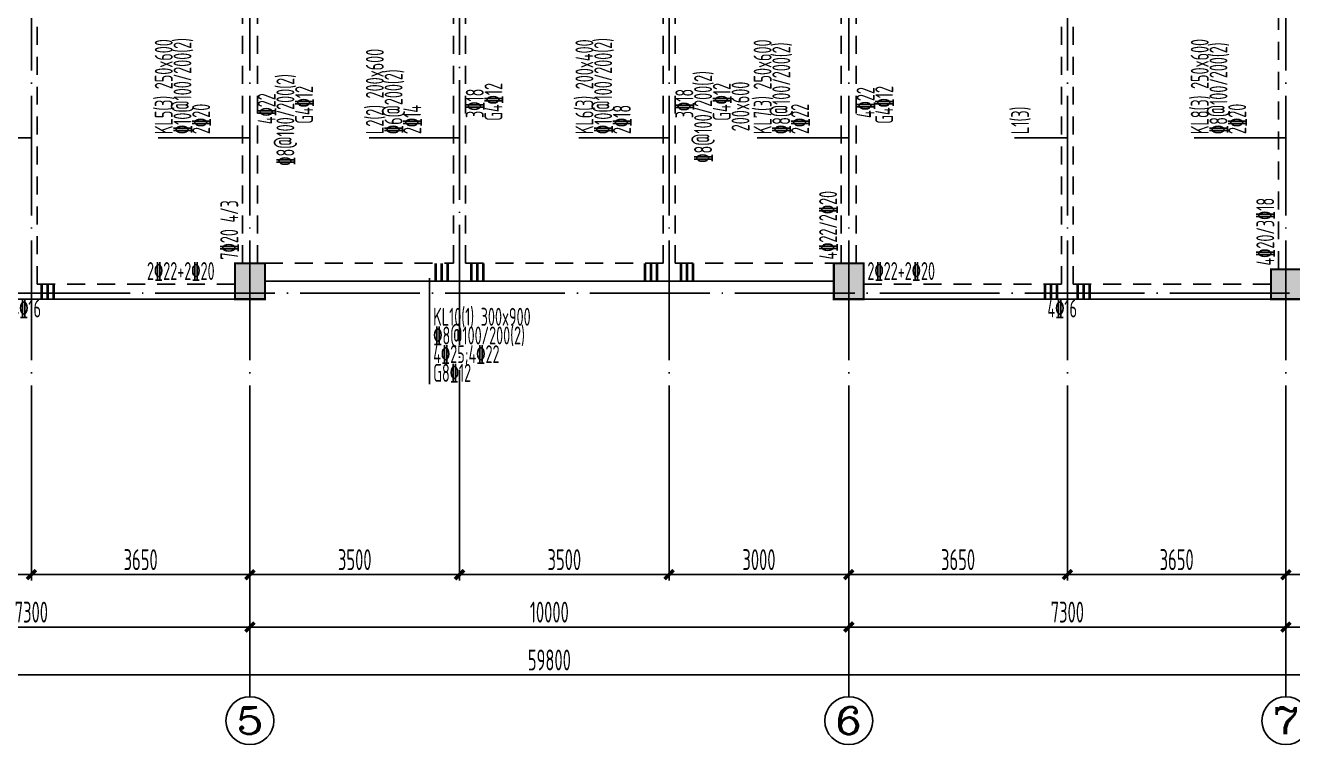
# Model space of a CAD drawing. Extents: x -472319 to -112444, y -516749 to -5704.
# Drawn here: x -187999 to -166837, y -131642 to -119624 of the extents above; entities that cross this region are included whole.
import ezdxf
from ezdxf.enums import TextEntityAlignment as Align

# ---------------------------------------------------------------- set-up
doc = ezdxf.new("R2010")
doc.units = 0
doc.header["$LTSCALE"] = 100
doc.header["$MEASUREMENT"] = 0
for name, pattern in [('3', [5, 3, -2]), ('CENTER', [2, 1.25, -0.25, 0.25, -0.25]), ('DOTE', [2.42, 2, -0.2, 0.02, -0.2])]:
    doc.linetypes.add(name, pattern=pattern)
for name, color, linetype in [('1301', 24, 'Continuous'), ('AXIS', 3, 'Continuous'), ('AXIS_TEXT', 7, 'Continuous'), ('DOTE', 1, 'CENTER'), ('S_BEAM', 4, 'Continuous'), ('S_BEAMDASH', 134, '3'), ('S_BEAMDIMLOCAL', 7, 'Continuous'), ('S_BEAMDIMLOCALVER', 7, 'Continuous'), ('S_BEAMDIMMASS', 2, 'Continuous'), ('S_BEAMDIMMASSVER', 2, 'Continuous'), ('S_CL', 2, 'Continuous'), ('S_SUBBEAMHOOP', 1, 'Continuous')]:
    doc.layers.add(name, color=color, linetype=linetype)
doc.styles.add('_TCH_AXIS', font='COMPLEX', dxfattribs={"bigfont": 'GBCBIG'})
doc.styles.add('COMPLEX', font='COMPLEX')
doc.styles.add('HZ', font='tssdeng.shx', dxfattribs={"width": 0.6, "height": 350, "bigfont": 'a.shx'})
doc.styles.get("Standard").update_dxf_attribs({"font": 'tssdeng.shx', "width": 0.6, "bigfont": 'a.shx'})
doc.dimstyles.new('DIMN', dxfattribs={"dimtxt": 350, "dimasz": 150, "dimexe": 100, "dimexo": 100, "dimgap": 75, "dimtad": 1, "dimdec": 0, "dimzin": 0, "dimdsep": 46, "dimtxsty": 'HZ', "dimblk": 'ARCHTICK', "dimcen": 0.09, "dimdle": 100, "dimclrd": 3, "dimclre": 3, "dimclrt": 7, "dimazin": 2, "dimtfac": 1, "dimtdec": 0, "dimtmove": 2, "dimatfit": 3, "dimldrblk": 'ARCHTICK', "dimfxl": 1, "dimtolj": 1, "dimtzin": 0, "dimarcsym": 0})

# ---------------------------------------------------------------- blocks, each defined once
blk = doc.blocks.new('_ArchTick')
at = {"color": 0, "linetype": 'ByBlock', "const_width": 0.4}
blk.add_lwpolyline([(-0.5, -0.5), (0.5, 0.5)], dxfattribs=at)
blk = doc.blocks.new('*D1669')
at = {"layer": 'AXIS', "color": 3, "lineweight": -2, "transparency": 16777216}
for p, q in [((-191549, -128529), (-191549, -129777)), ((-184249, -128529), (-184249, -129777)), ((-191649, -129677), (-184149, -129677))]:
    blk.add_line(p, q, dxfattribs=at)
at = {"layer": 'Defpoints', "color": 0, "transparency": 16777216}
for p in [(-191549, -128429), (-184249, -128429), (-184249, -129677)]:
    blk.add_point(p, dxfattribs=at)
at = {"layer": 'AXIS', "color": 3, "lineweight": -2, "transparency": 16777216, "xscale": 150, "yscale": 150, "zscale": 150, "rotation": 180}
blk.add_blockref('_ArchTick', (-191549, -129677), dxfattribs=at)
at = {"layer": 'AXIS', "color": 3, "lineweight": -2, "transparency": 16777216, "xscale": 150, "yscale": 150, "zscale": 150}
blk.add_blockref('_ArchTick', (-184249, -129677), dxfattribs=at)
at = {"layer": 'AXIS', "color": 7, "transparency": 16777216, "insert": (-187899, -129427), "char_height": 350, "attachment_point": 5, "style": 'HZ'}
blk.add_mtext('\\A1;7300', dxfattribs=at)
blk = doc.blocks.new('*D1670')
at = {"layer": 'AXIS', "color": 3, "lineweight": -2, "transparency": 16777216}
for p, q in [((-184249, -128529), (-184249, -129777)), ((-174249, -128529), (-174249, -129777)), ((-184349, -129677), (-174149, -129677))]:
    blk.add_line(p, q, dxfattribs=at)
at = {"layer": 'Defpoints', "color": 0, "transparency": 16777216}
for p in [(-184249, -128429), (-174249, -128429), (-174249, -129677)]:
    blk.add_point(p, dxfattribs=at)
at = {"layer": 'AXIS', "color": 3, "lineweight": -2, "transparency": 16777216, "xscale": 150, "yscale": 150, "zscale": 150, "rotation": 180}
blk.add_blockref('_ArchTick', (-184249, -129677), dxfattribs=at)
at = {"layer": 'AXIS', "color": 3, "lineweight": -2, "transparency": 16777216, "xscale": 150, "yscale": 150, "zscale": 150}
blk.add_blockref('_ArchTick', (-174249, -129677), dxfattribs=at)
at = {"layer": 'AXIS', "color": 7, "transparency": 16777216, "insert": (-179249, -129427), "char_height": 350, "attachment_point": 5, "style": 'HZ'}
blk.add_mtext('\\A1;10000', dxfattribs=at)
blk = doc.blocks.new('*D1671')
at = {"layer": 'AXIS', "color": 3, "lineweight": -2, "transparency": 16777216}
for p, q in [((-174249, -128529), (-174249, -129777)), ((-166949, -128529), (-166949, -129777)), ((-174349, -129677), (-166849, -129677))]:
    blk.add_line(p, q, dxfattribs=at)
at = {"layer": 'Defpoints', "color": 0, "transparency": 16777216}
for p in [(-174249, -128429), (-166949, -128429), (-166949, -129677)]:
    blk.add_point(p, dxfattribs=at)
at = {"layer": 'AXIS', "color": 3, "lineweight": -2, "transparency": 16777216, "xscale": 150, "yscale": 150, "zscale": 150, "rotation": 180}
blk.add_blockref('_ArchTick', (-174249, -129677), dxfattribs=at)
at = {"layer": 'AXIS', "color": 3, "lineweight": -2, "transparency": 16777216, "xscale": 150, "yscale": 150, "zscale": 150}
blk.add_blockref('_ArchTick', (-166949, -129677), dxfattribs=at)
at = {"layer": 'AXIS', "color": 7, "transparency": 16777216, "insert": (-170599, -129427), "char_height": 350, "attachment_point": 5, "style": 'HZ'}
blk.add_mtext('\\A1;7300', dxfattribs=at)
blk = doc.blocks.new('*D1672')
at = {"layer": 'AXIS', "color": 3, "lineweight": -2, "transparency": 16777216}
for p, q in [((-166949, -128529), (-166949, -129777)), ((-159649, -128529), (-159649, -129777)), ((-167049, -129677), (-159549, -129677))]:
    blk.add_line(p, q, dxfattribs=at)
at = {"layer": 'Defpoints', "color": 0, "transparency": 16777216}
for p in [(-166949, -128429), (-159649, -128429), (-159649, -129677)]:
    blk.add_point(p, dxfattribs=at)
at = {"layer": 'AXIS', "color": 3, "lineweight": -2, "transparency": 16777216, "xscale": 150, "yscale": 150, "zscale": 150, "rotation": 180}
blk.add_blockref('_ArchTick', (-166949, -129677), dxfattribs=at)
at = {"layer": 'AXIS', "color": 3, "lineweight": -2, "transparency": 16777216, "xscale": 150, "yscale": 150, "zscale": 150}
blk.add_blockref('_ArchTick', (-159649, -129677), dxfattribs=at)
at = {"layer": 'AXIS', "color": 7, "transparency": 16777216, "insert": (-163299, -129427), "char_height": 350, "attachment_point": 5, "style": 'HZ'}
blk.add_mtext('\\A1;7300', dxfattribs=at)
blk = doc.blocks.new('*D1675')
at = {"layer": 'AXIS', "color": 3, "lineweight": -2, "transparency": 16777216}
for p, q in [((-209149, -128529), (-209149, -130577)), ((-149349, -128529), (-149349, -130577)), ((-209249, -130477), (-149249, -130477))]:
    blk.add_line(p, q, dxfattribs=at)
at = {"layer": 'Defpoints', "color": 0, "transparency": 16777216}
for p in [(-209149, -128429), (-149349, -128429), (-149349, -130477)]:
    blk.add_point(p, dxfattribs=at)
at = {"layer": 'AXIS', "color": 3, "lineweight": -2, "transparency": 16777216, "xscale": 150, "yscale": 150, "zscale": 150, "rotation": 180}
blk.add_blockref('_ArchTick', (-209149, -130477), dxfattribs=at)
at = {"layer": 'AXIS', "color": 3, "lineweight": -2, "transparency": 16777216, "xscale": 150, "yscale": 150, "zscale": 150}
blk.add_blockref('_ArchTick', (-149349, -130477), dxfattribs=at)
at = {"layer": 'AXIS', "color": 7, "transparency": 16777216, "insert": (-179249, -130227), "char_height": 350, "attachment_point": 5, "style": 'HZ'}
blk.add_mtext('\\A1;59800', dxfattribs=at)
blk = doc.blocks.new('_AXISO')
blk.add_circle((0, 0), 0.5)
at = {"layer": 'AXIS_TEXT', "style": 'COMPLEX', "width": 1.041667}
blk.add_attdef('A', text='', height=0.56, dxfattribs=at).set_placement((-0.25, -0.28), (0.25, -0.28), align=Align.FIT)
blk = doc.blocks.new('*D1737')
at = {"layer": '1301', "color": 3, "lineweight": -2, "transparency": 16777216}
for p, q in [((-187899, -127219), (-187899, -128901)), ((-184249, -127219), (-184249, -128901)), ((-184149, -128801), (-187999, -128801))]:
    blk.add_line(p, q, dxfattribs=at)
at = {"layer": 'Defpoints', "color": 0, "transparency": 16777216}
for p in [(-187899, -127119), (-184249, -127119), (-187899, -128801)]:
    blk.add_point(p, dxfattribs=at)
at = {"layer": '1301', "color": 3, "lineweight": -2, "transparency": 16777216, "xscale": 150, "yscale": 150, "zscale": 150, "rotation": 180}
blk.add_blockref('_ArchTick', (-187899, -128801), dxfattribs=at)
at = {"layer": '1301', "color": 3, "lineweight": -2, "transparency": 16777216, "xscale": 150, "yscale": 150, "zscale": 150}
blk.add_blockref('_ArchTick', (-184249, -128801), dxfattribs=at)
at = {"layer": '1301', "color": 7, "transparency": 16777216, "insert": (-186074, -128551), "char_height": 350, "attachment_point": 5, "style": 'HZ'}
blk.add_mtext('\\A1;3650', dxfattribs=at)
blk = doc.blocks.new('*D1738')
at = {"layer": '1301', "color": 3, "lineweight": -2, "transparency": 16777216}
for p, q in [((-191549, -127219), (-191549, -128901)), ((-187899, -127219), (-187899, -128901)), ((-191649, -128801), (-187799, -128801))]:
    blk.add_line(p, q, dxfattribs=at)
at = {"layer": 'Defpoints', "color": 0, "transparency": 16777216}
for p in [(-191549, -127119), (-187899, -127119), (-187899, -128801)]:
    blk.add_point(p, dxfattribs=at)
at = {"layer": '1301', "color": 3, "lineweight": -2, "transparency": 16777216, "xscale": 150, "yscale": 150, "zscale": 150, "rotation": 180}
blk.add_blockref('_ArchTick', (-191549, -128801), dxfattribs=at)
at = {"layer": '1301', "color": 3, "lineweight": -2, "transparency": 16777216, "xscale": 150, "yscale": 150, "zscale": 150}
blk.add_blockref('_ArchTick', (-187899, -128801), dxfattribs=at)
at = {"layer": '1301', "color": 7, "transparency": 16777216, "insert": (-189724, -128551), "char_height": 350, "attachment_point": 5, "style": 'HZ'}
blk.add_mtext('\\A1;3650', dxfattribs=at)
blk = doc.blocks.new('*D1739')
at = {"layer": '1301', "color": 3, "lineweight": -2, "transparency": 16777216}
for p, q in [((-170599, -127219), (-170599, -128901)), ((-166949, -127219), (-166949, -128901)), ((-166849, -128801), (-170699, -128801))]:
    blk.add_line(p, q, dxfattribs=at)
at = {"layer": 'Defpoints', "color": 0, "transparency": 16777216}
for p in [(-170599, -127119), (-166949, -127119), (-170599, -128801)]:
    blk.add_point(p, dxfattribs=at)
at = {"layer": '1301', "color": 3, "lineweight": -2, "transparency": 16777216, "xscale": 150, "yscale": 150, "zscale": 150, "rotation": 180}
blk.add_blockref('_ArchTick', (-170599, -128801), dxfattribs=at)
at = {"layer": '1301', "color": 3, "lineweight": -2, "transparency": 16777216, "xscale": 150, "yscale": 150, "zscale": 150}
blk.add_blockref('_ArchTick', (-166949, -128801), dxfattribs=at)
at = {"layer": '1301', "color": 7, "transparency": 16777216, "insert": (-168774, -128551), "char_height": 350, "attachment_point": 5, "style": 'HZ'}
blk.add_mtext('\\A1;3650', dxfattribs=at)
blk = doc.blocks.new('*D1740')
at = {"layer": '1301', "color": 3, "lineweight": -2, "transparency": 16777216}
for p, q in [((-174249, -127219), (-174249, -128901)), ((-170599, -127219), (-170599, -128901)), ((-174349, -128801), (-170499, -128801))]:
    blk.add_line(p, q, dxfattribs=at)
at = {"layer": 'Defpoints', "color": 0, "transparency": 16777216}
for p in [(-174249, -127119), (-170599, -127119), (-170599, -128801)]:
    blk.add_point(p, dxfattribs=at)
at = {"layer": '1301', "color": 3, "lineweight": -2, "transparency": 16777216, "xscale": 150, "yscale": 150, "zscale": 150, "rotation": 180}
blk.add_blockref('_ArchTick', (-174249, -128801), dxfattribs=at)
at = {"layer": '1301', "color": 3, "lineweight": -2, "transparency": 16777216, "xscale": 150, "yscale": 150, "zscale": 150}
blk.add_blockref('_ArchTick', (-170599, -128801), dxfattribs=at)
at = {"layer": '1301', "color": 7, "transparency": 16777216, "insert": (-172424, -128551), "char_height": 350, "attachment_point": 5, "style": 'HZ'}
blk.add_mtext('\\A1;3650', dxfattribs=at)
blk = doc.blocks.new('*D1742')
at = {"layer": '1301', "color": 3, "lineweight": -2, "transparency": 16777216}
for p, q in [((-166949, -127219), (-166949, -128901)), ((-163299, -127219), (-163299, -128901)), ((-167049, -128801), (-163199, -128801))]:
    blk.add_line(p, q, dxfattribs=at)
at = {"layer": 'Defpoints', "color": 0, "transparency": 16777216}
for p in [(-166949, -127119), (-163299, -127119), (-163299, -128801)]:
    blk.add_point(p, dxfattribs=at)
at = {"layer": '1301', "color": 3, "lineweight": -2, "transparency": 16777216, "xscale": 150, "yscale": 150, "zscale": 150, "rotation": 180}
blk.add_blockref('_ArchTick', (-166949, -128801), dxfattribs=at)
at = {"layer": '1301', "color": 3, "lineweight": -2, "transparency": 16777216, "xscale": 150, "yscale": 150, "zscale": 150}
blk.add_blockref('_ArchTick', (-163299, -128801), dxfattribs=at)
at = {"layer": '1301', "color": 7, "transparency": 16777216, "insert": (-165124, -128551), "char_height": 350, "attachment_point": 5, "style": 'HZ'}
blk.add_mtext('\\A1;3650', dxfattribs=at)
blk = doc.blocks.new('*D1749')
at = {"layer": '1301', "color": 3, "lineweight": -2, "transparency": 16777216}
for p, q in [((-177249, -127219), (-177249, -128901)), ((-174249, -127219), (-174249, -128901)), ((-177349, -128801), (-174149, -128801))]:
    blk.add_line(p, q, dxfattribs=at)
at = {"layer": 'Defpoints', "color": 0, "transparency": 16777216}
for p in [(-177249, -127119), (-174249, -127119), (-174249, -128801)]:
    blk.add_point(p, dxfattribs=at)
at = {"layer": '1301', "color": 3, "lineweight": -2, "transparency": 16777216, "xscale": 150, "yscale": 150, "zscale": 150, "rotation": 180}
blk.add_blockref('_ArchTick', (-177249, -128801), dxfattribs=at)
at = {"layer": '1301', "color": 3, "lineweight": -2, "transparency": 16777216, "xscale": 150, "yscale": 150, "zscale": 150}
blk.add_blockref('_ArchTick', (-174249, -128801), dxfattribs=at)
at = {"layer": '1301', "color": 7, "transparency": 16777216, "insert": (-175749, -128551), "char_height": 350, "attachment_point": 5, "style": 'HZ'}
blk.add_mtext('\\A1;3000', dxfattribs=at)
blk = doc.blocks.new('*D1750')
at = {"layer": '1301', "color": 3, "lineweight": -2, "transparency": 16777216}
for p, q in [((-180749, -127219), (-180749, -128901)), ((-177249, -127219), (-177249, -128901)), ((-180849, -128801), (-177149, -128801))]:
    blk.add_line(p, q, dxfattribs=at)
at = {"layer": 'Defpoints', "color": 0, "transparency": 16777216}
for p in [(-180749, -127119), (-177249, -127119), (-177249, -128801)]:
    blk.add_point(p, dxfattribs=at)
at = {"layer": '1301', "color": 3, "lineweight": -2, "transparency": 16777216, "xscale": 150, "yscale": 150, "zscale": 150, "rotation": 180}
blk.add_blockref('_ArchTick', (-180749, -128801), dxfattribs=at)
at = {"layer": '1301', "color": 3, "lineweight": -2, "transparency": 16777216, "xscale": 150, "yscale": 150, "zscale": 150}
blk.add_blockref('_ArchTick', (-177249, -128801), dxfattribs=at)
at = {"layer": '1301', "color": 7, "transparency": 16777216, "insert": (-178999, -128551), "char_height": 350, "attachment_point": 5, "style": 'HZ'}
blk.add_mtext('\\A1;3500', dxfattribs=at)
blk = doc.blocks.new('*D1751')
at = {"layer": '1301', "color": 3, "lineweight": -2, "transparency": 16777216}
for p, q in [((-184249, -127219), (-184249, -128901)), ((-180749, -127219), (-180749, -128901)), ((-184349, -128801), (-180649, -128801))]:
    blk.add_line(p, q, dxfattribs=at)
at = {"layer": 'Defpoints', "color": 0, "transparency": 16777216}
for p in [(-184249, -127119), (-180749, -127119), (-180749, -128801)]:
    blk.add_point(p, dxfattribs=at)
at = {"layer": '1301', "color": 3, "lineweight": -2, "transparency": 16777216, "xscale": 150, "yscale": 150, "zscale": 150, "rotation": 180}
blk.add_blockref('_ArchTick', (-184249, -128801), dxfattribs=at)
at = {"layer": '1301', "color": 3, "lineweight": -2, "transparency": 16777216, "xscale": 150, "yscale": 150, "zscale": 150}
blk.add_blockref('_ArchTick', (-180749, -128801), dxfattribs=at)
at = {"layer": '1301', "color": 7, "transparency": 16777216, "insert": (-182499, -128551), "char_height": 350, "attachment_point": 5, "style": 'HZ'}
blk.add_mtext('\\A1;3500', dxfattribs=at)

msp = doc.modelspace()

# ---------------------------------------------------------------- hatches: boundary and pattern name
at = {"layer": 'S_CL'}
h = msp.add_hatch(dxfattribs=at)
h.set_pattern_fill('ANSI31', color=256)
h.set_pattern_definition([(45, (207120.73915, 417478.10849), (-0.088388347648, 0.088388347648), [])])
h.paths.add_polyline_path([(-149249.329, -109698.89), (-149249.329, -109198.89), (-149749.329, -109198.89), (-149749.329, -109698.89)])
h.paths.add_polyline_path([(-149249.329, -115798.891), (-149249.329, -115298.891), (-149749.329, -115298.891), (-149749.329, -115798.891)])
h.paths.add_polyline_path([(-149249.329, -118098.891), (-149249.329, -117598.891), (-149749.329, -117598.891), (-149749.329, -118098.891)])
h.paths.add_polyline_path([(-149249.329, -124198.891), (-149249.329, -123698.891), (-149749.329, -123698.891), (-149749.329, -124198.891)])
h.paths.add_polyline_path([(-152099.329, -109698.89), (-152099.329, -109198.89), (-152599.329, -109198.89), (-152599.329, -109698.89)])
h.paths.add_polyline_path([(-152099.329, -115798.891), (-152099.329, -115298.891), (-152599.329, -115298.891), (-152599.329, -115798.891)])
h.paths.add_polyline_path([(-152099.329, -118098.891), (-152099.329, -117598.891), (-152599.329, -117598.891), (-152599.329, -118098.891)])
h.paths.add_polyline_path([(-152099.329, -124198.891), (-152099.329, -123698.891), (-152599.329, -123698.891), (-152599.329, -124198.891)])
h.paths.add_polyline_path([(-159399.329, -109698.89), (-159399.329, -109198.89), (-159899.329, -109198.89), (-159899.329, -109698.89)])
h.paths.add_polyline_path([(-159399.329, -115798.891), (-159399.329, -115298.891), (-159899.329, -115298.891), (-159899.329, -115798.891)])
h.paths.add_polyline_path([(-159399.329, -118098.891), (-159399.329, -117598.891), (-159899.329, -117598.891), (-159899.329, -118098.891)])
h.paths.add_polyline_path([(-159399.329, -124198.891), (-159399.329, -123698.891), (-159899.329, -123698.891), (-159899.329, -124198.891)])
h.paths.add_polyline_path([(-166699.329, -109698.89), (-166699.329, -109198.89), (-167199.329, -109198.89), (-167199.329, -109698.89)])
h.paths.add_polyline_path([(-166699.329, -115798.891), (-166699.329, -115298.891), (-167199.329, -115298.891), (-167199.329, -115798.891)])
h.paths.add_polyline_path([(-166699.329, -118098.891), (-166699.329, -117598.891), (-167199.329, -117598.891), (-167199.329, -118098.891)])
h.paths.add_polyline_path([(-166699.329, -124198.891), (-166699.329, -123698.891), (-167199.329, -123698.891), (-167199.329, -124198.891)])
h.paths.add_polyline_path([(-173999.329, -109698.89), (-173999.329, -109198.89), (-174499.329, -109198.89), (-174499.329, -109698.89)])
h.paths.add_polyline_path([(-173999.329, -115798.891), (-173999.329, -115298.891), (-174499.329, -115298.891), (-174499.329, -115798.891)])
h.paths.add_polyline_path([(-173999.329, -118098.891), (-173999.329, -117598.891), (-174499.329, -117598.891), (-174499.329, -118098.891)])
h.paths.add_polyline_path([(-173999.329, -124198.891), (-173999.329, -123598.891), (-174499.329, -123598.891), (-174499.329, -124198.891)])
h.paths.add_polyline_path([(-176999.329, -109698.89), (-176999.329, -109198.89), (-177499.329, -109198.89), (-177499.329, -109698.89)])
h.paths.add_polyline_path([(-176999.329, -115798.891), (-176999.329, -115298.891), (-177499.329, -115298.891), (-177499.329, -115798.891)])
h.paths.add_polyline_path([(-183999.331, -109798.89), (-183999.331, -109198.89), (-184499.331, -109198.89), (-184499.331, -109798.89)])
h.paths.add_polyline_path([(-183999.331, -115798.891), (-183999.331, -115298.891), (-184499.331, -115298.891), (-184499.331, -115798.891)])
h.paths.add_polyline_path([(-183999.331, -118098.891), (-183999.331, -117598.891), (-184499.331, -117598.891), (-184499.331, -118098.891)])
h.paths.add_polyline_path([(-183999.331, -124198.891), (-183999.331, -123598.891), (-184499.331, -123598.891), (-184499.331, -124198.891)])
h.paths.add_polyline_path([(-191299.331, -109698.89), (-191299.331, -109198.89), (-191799.331, -109198.89), (-191799.331, -109698.89)])
h.paths.add_polyline_path([(-191299.331, -115798.891), (-191299.331, -115298.891), (-191799.331, -115298.891), (-191799.331, -115798.891)])
h.paths.add_polyline_path([(-191299.331, -118098.891), (-191299.331, -117598.891), (-191799.331, -117598.891), (-191799.331, -118098.891)])
h.paths.add_polyline_path([(-191299.331, -124198.891), (-191299.331, -123698.891), (-191799.331, -123698.891), (-191799.331, -124198.891)])
h.paths.add_polyline_path([(-198599.331, -109698.89), (-198599.331, -109198.89), (-199099.331, -109198.89), (-199099.331, -109698.89)])
h.paths.add_polyline_path([(-198599.331, -115798.891), (-198599.331, -115298.891), (-199099.331, -115298.891), (-199099.331, -115798.891)])
h.paths.add_polyline_path([(-198599.331, -118098.891), (-198599.331, -117598.891), (-199099.331, -117598.891), (-199099.331, -118098.891)])
h.paths.add_polyline_path([(-198599.331, -124198.891), (-198599.331, -123698.891), (-199099.331, -123698.891), (-199099.331, -124198.891)])
h.paths.add_polyline_path([(-205899.331, -109698.89), (-205899.331, -109198.89), (-206399.331, -109198.89), (-206399.331, -109698.89)])
h.paths.add_polyline_path([(-205899.331, -115798.891), (-205899.331, -115298.891), (-206399.331, -115298.891), (-206399.331, -115798.891)])
h.paths.add_polyline_path([(-205899.331, -118098.891), (-205899.331, -117598.891), (-206399.331, -117598.891), (-206399.331, -118098.891)])
h.paths.add_polyline_path([(-205899.331, -124198.891), (-205899.331, -123698.891), (-206399.331, -123698.891), (-206399.331, -124198.891)])
h.paths.add_polyline_path([(-208749.331, -109698.89), (-208749.331, -109198.89), (-209249.331, -109198.89), (-209249.331, -109698.89)])
h.paths.add_polyline_path([(-208749.331, -115798.891), (-208749.331, -115298.891), (-209249.331, -115298.891), (-209249.331, -115798.891)])
h.paths.add_polyline_path([(-208749.331, -118098.891), (-208749.331, -117598.891), (-209249.331, -117598.891), (-209249.331, -118098.891)])
h.paths.add_polyline_path([(-208749.331, -124198.891), (-208749.331, -123698.891), (-209249.331, -123698.891), (-209249.331, -124198.891)])

# ---------------------------------------------------------------- linework, layer by layer
at = {"layer": 'AXIS'}
for p, q in [((-184249.329, -128429.282), (-184249.329, -130841.578)), ((-174249.329, -128429.282), (-174249.329, -130841.578)), ((-166949.329, -128429.282), (-166949.329, -130841.578))]:
    msp.add_line(p, q, dxfattribs=at)
at = {"layer": 'DOTE', "linetype": 'DOTE', "ltscale": 10}
for p, q in [((-187899.329, -106279.242), (-187899.329, -128429.282)), ((-184249.329, -106279.242), (-184249.329, -128429.282)), ((-177249.329, -106279.242), (-177249.329, -128429.282)), ((-174249.329, -106279.242), (-174249.329, -128429.282)), ((-170599.329, -106279.242), (-170599.329, -128429.282)), ((-166949.329, -106279.242), (-166949.329, -128429.282)), ((-180749.329, -115698.89), (-180749.329, -128429.282)), ((-147530.518, -124098.89), (-210823.148, -124098.89))]:
    msp.add_line(p, q, dxfattribs=at)
at = {"layer": 'S_BEAM'}
for p, q in [((-183999.331, -123898.891), (-180749.329, -123898.891)), ((-180749.329, -123898.891), (-177249.329, -123898.891)), ((-177249.329, -123898.891), (-174499.329, -123898.891)), ((-191299.331, -124198.891), (-187899.331, -124198.891)), ((-187899.331, -124198.891), (-184499.331, -124198.891)), ((-173999.329, -124198.891), (-170599.329, -124198.891)), ((-170599.329, -124198.891), (-167199.329, -124198.891))]:
    msp.add_line(p, q, dxfattribs=at)
at = {"layer": 'S_BEAMDASH'}
for p, q in [((-187799.331, -123948.891), (-187799.331, -117848.891)), ((-170699.329, -123948.891), (-170699.329, -117848.891)), ((-170499.329, -123948.891), (-170499.329, -117848.891)), ((-180849.329, -123598.891), (-180849.329, -117898.891)), ((-180649.329, -123598.891), (-180649.329, -117898.891)), ((-177349.329, -123598.891), (-177349.329, -117898.891)), ((-177149.329, -123598.891), (-177149.329, -117898.891)), ((-184374.331, -123598.891), (-184374.331, -118098.891)), ((-184124.331, -123598.891), (-184124.331, -118098.891)), ((-174374.329, -123598.891), (-174374.329, -118098.891)), ((-174124.329, -123598.891), (-174124.329, -118098.891)), ((-167074.329, -123698.891), (-167074.329, -118098.891)), ((-183999.331, -123598.891), (-180849.329, -123598.891)), ((-180649.329, -123598.891), (-177349.329, -123598.891)), ((-177149.329, -123598.891), (-174499.329, -123598.891)), ((-187799.331, -123948.891), (-184499.331, -123948.891)), ((-173999.329, -123948.891), (-170699.329, -123948.891)), ((-170499.329, -123948.891), (-167199.329, -123948.891))]:
    msp.add_line(p, q, dxfattribs=at)
at = {"layer": 'S_BEAMDIMMASS'}
msp.add_line((-181249.331, -123848.891), (-181249.331, -125618), dxfattribs=at)
at = {"layer": 'S_BEAMDIMMASSVER'}
for p, q in [((-187899.331, -121501.391), (-188780.581, -121501.391)), ((-184249.331, -121501.391), (-185780.581, -121501.391)), ((-180749.329, -121501.391), (-182255.579, -121501.391)), ((-177249.329, -121501.391), (-178755.579, -121501.391)), ((-174249.329, -121501.391), (-175780.579, -121501.391)), ((-170599.329, -121501.391), (-171480.579, -121501.391)), ((-166949.329, -121501.391), (-168480.579, -121501.391))]:
    msp.add_line(p, q, dxfattribs=at)
at = {"layer": 'S_CL', "const_width": 35}
for points in [[(-183999.331, -124198.891), (-183999.331, -123598.891), (-184499.331, -123598.891), (-184499.331, -124198.891)], [(-173999.329, -124198.891), (-173999.329, -123598.891), (-174499.329, -123598.891), (-174499.329, -124198.891)], [(-166699.329, -124198.891), (-166699.329, -123698.891), (-167199.329, -123698.891), (-167199.329, -124198.891)]]:
    msp.add_lwpolyline(points, close=True, dxfattribs=at)
at = {"layer": 'S_SUBBEAMHOOP', "const_width": 44.9}
for points in [[(-181149.329, -123598.891), (-181149.329, -123898.891)], [(-181049.329, -123598.891), (-181049.329, -123898.891)], [(-180949.329, -123598.891), (-180949.329, -123898.891)], [(-180549.329, -123598.891), (-180549.329, -123898.891)], [(-180449.329, -123598.891), (-180449.329, -123898.891)], [(-180349.329, -123598.891), (-180349.329, -123898.891)], [(-177649.329, -123598.891), (-177649.329, -123898.891)], [(-177549.329, -123598.891), (-177549.329, -123898.891)], [(-177449.329, -123598.891), (-177449.329, -123898.891)], [(-177049.329, -123598.891), (-177049.329, -123898.891)], [(-176949.329, -123598.891), (-176949.329, -123898.891)], [(-176849.329, -123598.891), (-176849.329, -123898.891)], [(-187724.331, -123948.891), (-187724.331, -124198.891)], [(-187624.331, -123948.891), (-187624.331, -124198.891)], [(-187524.331, -123948.891), (-187524.331, -124198.891)], [(-170974.329, -123948.891), (-170974.329, -124198.891)], [(-170874.329, -123948.891), (-170874.329, -124198.891)], [(-170774.329, -123948.891), (-170774.329, -124198.891)], [(-170424.329, -123948.891), (-170424.329, -124198.891)], [(-170324.329, -123948.891), (-170324.329, -124198.891)], [(-170224.329, -123948.891), (-170224.329, -124198.891)]]:
    msp.add_lwpolyline(points, dxfattribs=at)

# ---------------------------------------------------------------- block references
at = {"layer": 'AXIS'}
ref = msp.add_blockref('_AXISO', (-184249.329, -131241.578), dxfattribs=dict(at, xscale=800, yscale=800, zscale=800))
ref.add_attrib('A', '5', dxfattribs={"layer": 'AXIS_TEXT', "height": 452.548, "style": '_TCH_AXIS', "width": 1.5}).set_placement((-184475.603, -131467.852), (-184023.055, -131467.852), align=Align.FIT)
ref = msp.add_blockref('_AXISO', (-174249.329, -131241.578), dxfattribs=dict(at, xscale=800, yscale=800, zscale=800))
ref.add_attrib('A', '6', dxfattribs={"layer": 'AXIS_TEXT', "height": 452.548, "style": '_TCH_AXIS', "width": 1.5}).set_placement((-174475.603, -131467.852), (-174023.055, -131467.852), align=Align.FIT)
ref = msp.add_blockref('_AXISO', (-166949.329, -131241.578), dxfattribs=dict(at, xscale=800, yscale=800, zscale=800))
ref.add_attrib('A', '7', dxfattribs={"layer": 'AXIS_TEXT', "height": 452.548, "style": '_TCH_AXIS', "width": 1.5}).set_placement((-167175.603, -131467.852), (-166723.055, -131467.852), align=Align.FIT)

# ---------------------------------------------------------------- texts
at = {"layer": 'S_BEAMDIMLOCAL', "width": 0.6}
for s, p in [('2\x8422+2\x8420', (-185968.081, -123878.891)), ('2\x8422+2\x8420', (-173938.079, -123878.891)), ('4\x8416', (-188231.831, -124503.891)), ('4\x8416', (-170931.831, -124503.891))]:
    msp.add_text(s, height=300, dxfattribs=at).set_placement(p)
at = {"layer": 'S_BEAMDIMLOCALVER', "width": 0.6}
for s, p in [('\x848@100/200(2)', (-176531.829, -121918.891)), ('\x848@100/200(2)', (-183506.831, -121968.891)), ('G4\x8412', (-180031.829, -121218.891)), ('G4\x8412', (-176219.329, -121218.891)), ('200x600', (-175906.829, -121393.891)), ('4\x8422', (-183819.331, -121275.891)), ('G4\x8412', (-183194.331, -121268.891)), ('3\x8418', (-180344.329, -121171.891)), ('3\x8418', (-176844.329, -121175.891)), ('4\x8422', (-173819.329, -121172.891)), ('G4\x8412', (-173506.829, -121268.891)), ('4%%13222/2%%13220', (-174444.329, -123537.641)), ('4\x8420/3\x8418', (-167144.329, -123637.641)), ('7\x8420 4/3', (-184444.331, -123537.641))]:
    msp.add_text(s, height=300, rotation=90, dxfattribs=at).set_placement(p)
at = {"layer": 'S_BEAMDIMMASS', "width": 0.6}
for s, p in [('KL10(1) 300x900', (-181188.081, -124642.641)), ('\x848@100/200(2)', (-181188.081, -124955.141)), ('4\x8425;4\x8422', (-181188.081, -125267.641)), ('G8\x8412', (-181188.081, -125580.141))]:
    msp.add_text(s, height=300, dxfattribs=at).set_placement(p)
at = {"layer": 'S_BEAMDIMMASSVER', "width": 0.6}
for s, p in [('KL5(3) 250x600', (-185538.081, -121440.141)), ('\x8410@100/200(2)', (-185225.581, -121440.141)), ('KL6(3) 200x400', (-178513.079, -121440.141)), ('\x8410@100/200(2)', (-178200.579, -121440.141)), ('KL7(3) 250x600', (-175538.079, -121440.141)), ('\x848@100/200(2)', (-175225.579, -121440.141)), ('KL8(3) 250x600', (-168238.079, -121440.141)), ('\x848@100/200(2)', (-167925.579, -121440.141)), ('L2(2) 200x600', (-182013.079, -121440.141)), ('\x846@200(2)', (-181700.579, -121440.141)), ('2\x8420', (-184913.081, -121440.141)), ('2\x8414', (-181388.079, -121440.141)), ('2\x8418', (-177888.079, -121440.141)), ('2\x8422', (-174913.079, -121440.141)), ('L1(3)', (-171238.079, -121440.141)), ('2\x8420', (-167613.079, -121440.141))]:
    msp.add_text(s, height=300, rotation=90, dxfattribs=at).set_placement(p)

# ---------------------------------------------------------------- dimensions: what is measured, and where the dimension line sits
at = {"layer": '1301', "color": 7}
for base, p1, p2, picture, middle in [((-187899.329, -128800.781), (-191549.329, -127118.539), (-187899.329, -127118.539), '*D1738', (-189724.329, -128550.781)), ((-180749.329, -128800.781), (-184249.329, -127118.539), (-180749.329, -127118.539), '*D1751', (-182499.329, -128550.781)), ((-177249.329, -128800.781), (-180749.329, -127118.539), (-177249.329, -127118.539), '*D1750', (-178999.329, -128550.781)), ((-174249.329, -128800.781), (-177249.329, -127118.539), (-174249.329, -127118.539), '*D1749', (-175749.329, -128550.781)), ((-170599.329, -128800.781), (-174249.329, -127118.539), (-170599.329, -127118.539), '*D1740', (-172424.329, -128550.781)), ((-163299.329, -128800.781), (-166949.329, -127118.539), (-163299.329, -127118.539), '*D1742', (-165124.329, -128550.781))]:
    dim = msp.add_linear_dim(base=base, p1=p1, p2=p2, angle=180, dimstyle='DIMN', override={"dimfxl": 100}, dxfattribs=at)
    dim.commit()
    dim.dimension.update_dxf_attribs({"geometry": picture, "text_midpoint": middle})
for base, p1, p2, picture, middle in [((-187899.329, -128800.781), (-184249.329, -127118.539), (-187899.329, -127118.539), '*D1737', (-186074.329, -128550.781)), ((-170599.329, -128800.781), (-166949.329, -127118.539), (-170599.329, -127118.539), '*D1739', (-168774.329, -128550.781))]:
    dim = msp.add_linear_dim(base=base, p1=p1, p2=p2, dimstyle='DIMN', override={"dimfxl": 100}, dxfattribs=at)
    dim.commit()
    dim.dimension.update_dxf_attribs({"geometry": picture, "text_midpoint": middle})
at = {"layer": 'AXIS'}
for p1, p2, distance, picture, middle in [((-209149.329, -128429.282), (-149349.329, -128429.282), -2048, '*D1675', (-179249.329, -130227.282)), ((-191549.329, -128429.282), (-184249.329, -128429.282), -1248, '*D1669', (-187899.329, -129427.282)), ((-184249.329, -128429.282), (-174249.329, -128429.282), -1248, '*D1670', (-179249.329, -129427.282)), ((-174249.329, -128429.282), (-166949.329, -128429.282), -1248, '*D1671', (-170599.329, -129427.282)), ((-166949.329, -128429.282), (-159649.329, -128429.282), -1248, '*D1672', (-163299.329, -129427.282))]:
    dim = msp.add_aligned_dim(p1=p1, p2=p2, distance=distance, dimstyle='DIMN', dxfattribs=at)
    dim.commit()
    dim.dimension.update_dxf_attribs({"geometry": picture, "text_midpoint": middle})

doc.saveas('drawing.dxf')
